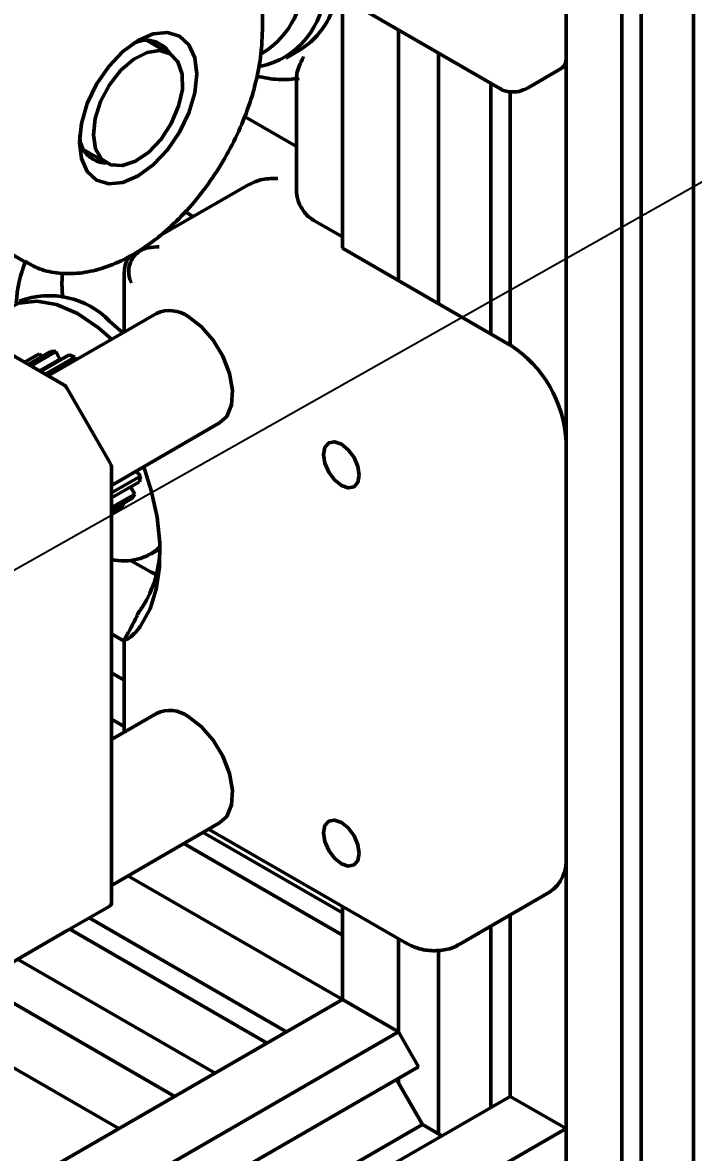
# Model space of a CAD drawing. Header units: millimetres. Extents: x 0 to 2215, y 0 to 863.
# Drawn here: x 1434.9 to 1456.13, y 533.59 to 569.33 of the extents above; entities that cross this region are included whole.
import ezdxf
from ezdxf import colors
from ezdxf.entities.mleader import LeaderData, LeaderLine
from ezdxf.math import Vec2, Vec3

# ---------------------------------------------------------------- set-up
doc = ezdxf.new("R2010")
doc.units = ezdxf.units.MM
doc.layers.add('粗实线层', color=7, linetype='Continuous', lineweight=50)
doc.styles.get("Standard").update_dxf_attribs({"font": ''})
doc.styles.get('Standard').set_extended_font_data('汉仪长仿宋体')

msp = doc.modelspace()

# ---------------------------------------------------------------- linework, layer by layer
at = {"layer": '粗实线层'}
for p, q in [((1454.479, 491.729), (1454.479, 618.293)), ((1456.127, 490.925), (1456.127, 617.489)), ((1453.864, 488.884), (1453.864, 615.448)), ((1452.096, 487.864), (1452.096, 614.427)), ((1452.096, 579.359), (1452.096, 568.22)), ((1442.489, 569.077), (1442.489, 572.13)), ((1443.959, 570.742), (1450.005, 567.252)), ((1445.025, 570.127), (1445.025, 562.807)), ((1445.025, 562.195), (1445.025, 570.127)), ((1439.557, 568.36), (1438.844, 568.771)), ((1446.793, 561.174), (1446.793, 569.107)), ((1443.232, 568.214), (1443.694, 568.481)), ((1448.066, 560.44), (1448.066, 568.372)), ((1450.88, 567.265), (1451.941, 567.877)), ((1443.568, 567.652), (1443.568, 564.032)), ((1449.713, 559.489), (1449.713, 567.421)), ((1450.328, 559.133), (1450.328, 567.146)), ((1443.568, 565.415), (1441.924, 566.364)), ((1436.844, 565.307), (1437.557, 564.895)), ((1442.057, 564.209), (1439.185, 562.551)), ((1431.12, 563.993), (1435.027, 561.737)), ((1426.762, 563.325), (1436.188, 557.884)), ((1440.047, 563.342), (1440.301, 563.195)), ((1444.12, 563.076), (1445.025, 562.554)), ((1450.328, 559.133), (1445.025, 562.195)), ((1438.122, 561.42), (1438.122, 559.545)), ((1439.138, 560.131), (1435.717, 558.156)), ((1437.658, 559.885), (1438.076, 559.518)), ((1437.722, 559.314), (1437.304, 559.681)), ((1435.312, 558.79), (1434.965, 558.59)), ((1435.441, 558.856), (1434.973, 558.585)), ((1435.8, 558.93), (1435.088, 558.519)), ((1435.96, 558.924), (1435.173, 558.47)), ((1435.312, 558.79), (1435.441, 558.856)), ((1435.512, 558.764), (1435.441, 558.856)), ((1436.376, 558.823), (1435.468, 558.299)), ((1435.8, 558.93), (1435.96, 558.924)), ((1436.082, 558.688), (1435.96, 558.924)), ((1436.376, 558.823), (1436.552, 558.748)), ((1436.082, 558.688), (1435.439, 558.316)), ((1436.552, 558.748), (1435.622, 558.211)), ((1436.579, 558.654), (1436.552, 558.748)), ((1437.665, 555.411), (1436.313, 557.752)), ((1437.716, 554.692), (1441.138, 556.667)), ((1452.096, 556.072), (1452.096, 542.967)), ((1437.716, 541.497), (1437.716, 555.236)), ((1438.634, 554.984), (1437.716, 554.454)), ((1438.634, 554.984), (1438.496, 555.142)), ((1438.634, 554.984), (1438.6, 554.802)), ((1438.6, 554.802), (1437.716, 554.292)), ((1438.453, 554.416), (1438.318, 554.646)), ((1438.453, 554.416), (1437.716, 553.991)), ((1438.368, 554.286), (1437.716, 553.91)), ((1438.102, 554.044), (1438.076, 554.118)), ((1438.453, 554.416), (1438.368, 554.286)), ((1438.102, 554.044), (1437.716, 553.822)), ((1438.957, 552.52), (1439.248, 552.688)), ((1439.254, 552.598), (1439.167, 552.642)), ((1438.549, 550.626), (1438.536, 550.591)), ((1437.716, 549.994), (1438.122, 549.76)), ((1438.122, 549.817), (1438.122, 546.888)), ((1437.716, 548.762), (1438.122, 548.527)), ((1439.138, 547.475), (1437.716, 546.654)), ((1437.716, 547.292), (1438.122, 547.058)), ((1437.716, 542.035), (1441.138, 544.011)), ((1440.789, 543.809), (1446.965, 540.244)), ((1440.622, 543.712), (1445.025, 541.171)), ((1440.007, 543.357), (1445.025, 540.46)), ((1448.714, 540.169), (1451.578, 541.823)), ((1436.313, 540.602), (1437.665, 541.382)), ((1445.025, 538.419), (1445.025, 541.363)), ((1437.011, 541.005), (1443.257, 537.399)), ((1437.011, 541.004), (1443.257, 537.399)), ((1450.328, 535.358), (1450.328, 541.101)), ((1433.414, 538.928), (1436.313, 540.602)), ((1436.395, 540.649), (1442.641, 537.043)), ((1449.713, 535.003), (1449.713, 540.746)), ((1446.793, 537.399), (1446.793, 540.343)), ((1448.066, 534.174), (1448.066, 539.986)), ((1434.748, 539.698), (1440.994, 536.092)), ((1433.475, 538.963), (1439.721, 535.357)), ((1430.706, 538.52), (1437.953, 534.337)), ((1446.793, 537.399), (1445.025, 538.419)), ((1446.793, 537.399), (1420.1, 521.989)), ((1447.429, 536.297), (1446.793, 537.399)), ((1447.429, 536.297), (1421.372, 521.254)), ((1447.556, 534.468), (1446.733, 535.895)), ((1446.793, 535.791), (1446.793, 535.929)), ((1450.328, 535.358), (1423.635, 519.948)), ((1452.096, 534.337), (1450.328, 535.358)), ((1447.556, 534.468), (1423.02, 520.303)), ((1448.171, 534.113), (1447.556, 534.468)), ((1452.096, 534.337), (1425.403, 518.928)), ((1452.096, 532.296), (1452.096, 534.337))]:
    msp.add_line(p, q, dxfattribs=at)
at = {"layer": '粗实线层', "flags": 128}
for points in [[(1436.701, 565.556), (1436.764, 565.038), (1436.949, 564.628), (1437.244, 564.354), (1437.629, 564.236), (1438.076, 564.28), (1438.557, 564.484), (1439.037, 564.835), (1439.485, 565.307), (1439.869, 565.87), (1440.164, 566.484), (1440.35, 567.108), (1440.413, 567.699), (1440.35, 568.217), (1440.164, 568.627), (1439.869, 568.901), (1439.485, 569.02), (1439.037, 568.975), (1438.557, 568.771), (1438.076, 568.421), (1437.629, 567.948), (1437.244, 567.386), (1436.949, 566.771), (1436.764, 566.147), (1436.701, 565.556)], [(1438.847, 568.393), (1438.426, 568.178), (1438.017, 567.825), (1437.655, 567.366), (1437.374, 566.841), (1437.198, 566.297), (1437.143, 565.782), (1437.213, 565.343), (1437.403, 565.017), (1437.695, 564.835), (1438.064, 564.812), (1438.476, 564.951), (1438.896, 565.238), (1439.286, 565.649), (1439.61, 566.147), (1439.842, 566.687), (1439.959, 567.222), (1439.951, 567.705), (1439.82, 568.091), (1439.576, 568.348), (1439.242, 568.452), (1438.847, 568.393)], [(1437.304, 559.681), (1436.642, 560.129), (1435.982, 560.414), (1435.353, 560.524), (1434.784, 560.455), (1434.299, 560.209), (1433.919, 559.798), (1433.69, 559.326)], [(1441.138, 556.667), (1441.363, 556.876), (1441.517, 557.24), (1441.548, 557.707), (1441.455, 558.236), (1441.244, 558.779), (1440.935, 559.289), (1440.555, 559.719), (1440.138, 560.032)], [(1436.082, 558.688), (1436.115, 558.683), (1436.128, 558.68)], [(1445.555, 555.015), (1445.512, 555.289), (1445.39, 555.572), (1445.206, 555.82), (1444.99, 555.994), (1444.773, 556.07), (1444.59, 556.034), (1444.467, 555.893), (1444.424, 555.668), (1444.467, 555.393), (1444.59, 555.11), (1444.773, 554.863), (1444.99, 554.688), (1445.206, 554.613), (1445.39, 554.648), (1445.512, 554.79), (1445.555, 555.015)], [(1438.649, 550.261), (1438.937, 550.789), (1439.134, 551.409), (1439.238, 552.108), (1439.246, 552.873), (1439.157, 553.686), (1438.974, 554.531), (1438.739, 555.282)], [(1438.316, 552.318), (1438.971, 551.95), (1439.137, 551.874)], [(1441.138, 544.011), (1441.363, 544.219), (1441.517, 544.583), (1441.548, 545.051), (1441.455, 545.579), (1441.244, 546.123), (1440.935, 546.632), (1440.555, 547.063), (1440.138, 547.376)], [(1445.555, 543.046), (1445.512, 543.321), (1445.39, 543.604), (1445.206, 543.852), (1444.99, 544.026), (1444.773, 544.101), (1444.59, 544.066), (1444.467, 543.925), (1444.424, 543.7), (1444.467, 543.425), (1444.59, 543.142), (1444.773, 542.894), (1444.99, 542.72), (1445.206, 542.645), (1445.39, 542.68), (1445.512, 542.821), (1445.555, 543.046)], [(1438.239, 542.337), (1445.025, 538.419), (1418.332, 523.01)]]:
    msp.add_lwpolyline(points, dxfattribs=at)
at = {"layer": '粗实线层'}
for centre, radius, start, end in [((1441.093, 570.672), 2.691, 301.1209, 6.1807), ((1441.912, 570.44), 2.54, 281.0713, 0.4123), ((1442.33, 570.621), 2.537, 302.5057, 351.2614), ((1438.816, 567.901), 0.874, 31.4269, 120.6685), ((1451.729, 568.18), 0.37, 305.0133, 6.2988), ((1437.562, 565.745), 0.852, 177.8624, 270.053), ((1438.6, 560.265), 3.9, 156.9175, 177.1789), ((1435.756, 558.052), 2.641, 43.9509, 110.9781), ((1439.555, 559.244), 0.98, 53.5137, 115.1758), ((1448.258, 555.897), 3.842, 2.6055, 57.3945), ((1435.997, 557.578), 0.361, 28.8556, 58.0453), ((1437.356, 555.224), 0.361, 1.9565, 31.1437), ((1438.116, 553.987), 1.685, 256.2927, 312.3522), ((1435.72, 552.741), 3.528, 327.4928, 359.1442), ((1439.555, 546.588), 0.98, 53.5137, 115.1758), ((1450.907, 542.816), 1.199, 304.0564, 7.2558), ((1437.591, 541.484), 0.126, 305.698, 5.6204)]:
    msp.add_arc(centre, radius, start, end, dxfattribs=at)
msp.add_ellipse((1439.226, 561.42), major_axis=(1.414, 0), ratio=0.577382, start_param=1.570796, end_param=1.823477, dxfattribs=at)
for points, knots in [([(1434.984, 561.783), (1435.11, 561.707), (1435.414, 561.523), (1435.977, 561.395), (1436.633, 561.379), (1437.32, 561.508), (1438.029, 561.778), (1438.744, 562.188), (1439.443, 562.726), (1440.105, 563.375), (1440.713, 564.115), (1441.252, 564.927), (1441.708, 565.789), (1442.071, 566.682), (1442.329, 567.582), (1442.467, 568.388), (1442.482, 568.874), (1442.489, 569.077)], [0, 0, 0, 0, 0.044903, 0.109095, 0.173684, 0.240215, 0.309125, 0.379746, 0.451056, 0.522275, 0.59328, 0.66413, 0.734951, 0.805875, 0.87703, 0.948575, 1, 1, 1, 1]), ([(1443.58, 567.653), (1443.579, 567.676), (1443.573, 567.801), (1443.695, 568.046), (1443.787, 568.246), (1443.788, 568.247)], [0, 0, 0, 0, 0.1914709, 0.9963332, 1, 1, 1, 1]), ([(1442.322, 567.641), (1442.55, 567.593), (1443.003, 567.498), (1443.436, 567.545), (1443.651, 567.568)], [0, 0, 0, 0, 0.504248, 1, 1, 1, 1]), ([(1450.007, 567.256), (1450.013, 567.251), (1450.1, 567.179), (1450.314, 567.137), (1450.612, 567.139), (1450.788, 567.222), (1450.88, 567.265)], [0, 0, 0, 0, 0.026274, 0.36883, 0.670798, 1, 1, 1, 1]), ([(1442.061, 564.202), (1442.144, 564.245), (1442.367, 564.361), (1442.697, 564.402), (1442.92, 564.402), (1442.972, 564.4), (1442.974, 564.4)], [0, 0, 0, 0, 0.312118, 0.841308, 0.995439, 1, 1, 1, 1]), ([(1443.568, 564.032), (1443.576, 563.934), (1443.595, 563.722), (1443.746, 563.411), (1443.938, 563.192), (1444.08, 563.101), (1444.12, 563.076)], [0, 0, 0, 0, 0.256853, 0.556937, 0.877489, 1, 1, 1, 1]), ([(1438.342, 561.114), (1438.341, 561.115), (1438.311, 561.173), (1438.26, 561.32), (1438.254, 561.559), (1438.331, 561.807), (1438.473, 562.006), (1438.657, 562.153), (1438.8, 562.191), (1438.872, 562.21)], [0, 0, 0, 0, 0.0031696, 0.1400586, 0.3282966, 0.5125746, 0.6871919, 0.8430155, 1, 1, 1, 1]), ([(1438.311, 561.963), (1438.269, 561.906), (1438.174, 561.776), (1438.128, 561.58), (1438.124, 561.456), (1438.122, 561.42)], [0, 0, 0, 0, 0.360415, 0.813973, 1, 1, 1, 1]), ([(1436.183, 560.605), (1436.175, 560.671), (1436.137, 560.961), (1436.153, 561.216), (1436.165, 561.412)], [0, 0, 0, 0, 0.229088, 1, 1, 1, 1]), ([(1438.536, 550.589), (1438.46, 550.433), (1438.317, 550.144), (1438.187, 549.929), (1438.127, 549.829)], [0, 0, 0, 0, 0.5374819, 1, 1, 1, 1]), ([(1438.696, 550.845), (1438.673, 550.813), (1438.632, 550.754), (1438.581, 550.68), (1438.56, 550.644), (1438.549, 550.626)], [0, 0, 0, 0, 0.366353, 0.681085, 1, 1, 1, 1]), ([(1438.342, 549.912), (1438.406, 549.972), (1438.518, 550.076), (1438.61, 550.206), (1438.649, 550.261)], [0, 0, 0, 0, 0.577932, 1, 1, 1, 1]), ([(1438.129, 549.833), (1438.129, 549.832), (1438.116, 549.817), (1438.126, 549.798), (1438.189, 549.805), (1438.29, 549.876), (1438.342, 549.912)], [0, 0, 0, 0, 0.013707, 0.21193, 0.601091, 1, 1, 1, 1]), ([(1446.965, 540.244), (1447.07, 540.189), (1447.327, 540.056), (1447.762, 539.95), (1448.236, 539.978), (1448.567, 540.061), (1448.7, 540.166), (1448.711, 540.175)], [0, 0, 0, 0, 0.192199, 0.465692, 0.723504, 0.9759, 1, 1, 1, 1])]:
    msp.add_open_spline(points, degree=3, knots=knots, dxfattribs=at)

# ---------------------------------------------------------------- leaders
ml = msp.add_multileader_mtext('Standard', dxfattribs=at)
ml.set_content('8', color=256)
ml.set_leader_properties()
ml.build(insert=Vec2(0, 0))
ml.multileader.update_dxf_attribs({"text_right_attachment_type": 6, "dogleg_length": 0.36})
ctx = ml.context
ctx.base_point, ctx.char_height, ctx.plane_origin = Vec3(1499.568, 588.477), 20, Vec3(1419.51, 543.471)
ctx.right_attachment = 6
notes = []
notes.append((ctx, [(0, (1, 1, 0), (1499.208, 588.477), (1, 0), 0.36, [(0, [(1419.51, 543.471)], 0, [])])]))
ctx.mtext.insert, ctx.mtext.flow_direction = Vec3(1501.568, 598.477), 5
ml = msp.add_multileader_mtext('Standard', dxfattribs=at)
ml.set_content('9', color=256)
ml.set_leader_properties()
ml.build(insert=Vec2(0, 0))
ml.multileader.update_dxf_attribs({"text_right_attachment_type": 6, "dogleg_length": 0.36})
ctx = ml.context
ctx.base_point, ctx.char_height, ctx.plane_origin = Vec3(1499.512, 536.343), 20, Vec3(1422.117, 501.716)
ctx.right_attachment = 6
notes.append((ctx, [(0, (1, 1, 0), (1499.152, 536.343), (1, 0), 0.36, [(0, [(1422.117, 501.716)], 0, [])])]))
ctx.mtext.insert, ctx.mtext.flow_direction = Vec3(1501.512, 546.343), 5
for ctx, leaders in notes:
    for number, flags, end, landing, length, lines in leaders:
        leader = LeaderData()
        leader.index, (leader.has_last_leader_line, leader.has_dogleg_vector, leader.attachment_direction) = number, flags
        leader.last_leader_point, leader.dogleg_vector, leader.dogleg_length = Vec3(end), Vec3(landing), length
        for number, points, colour, breaks in lines:
            line = LeaderLine()
            line.index, line.vertices, line.color, line.breaks = number, Vec3.list(points), colors.encode_raw_color(colour), breaks
            leader.lines.append(line)
        ctx.leaders.append(leader)

doc.saveas('drawing.dxf')
